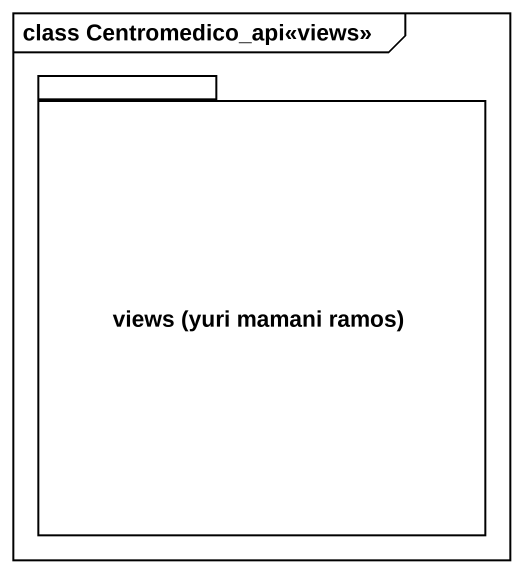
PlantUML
@startuml
mainframe class Centromedico_api<<views>>
package "views (yuri mamani ramos)" as views_yuri_mamani_ramos {
}
@enduml
